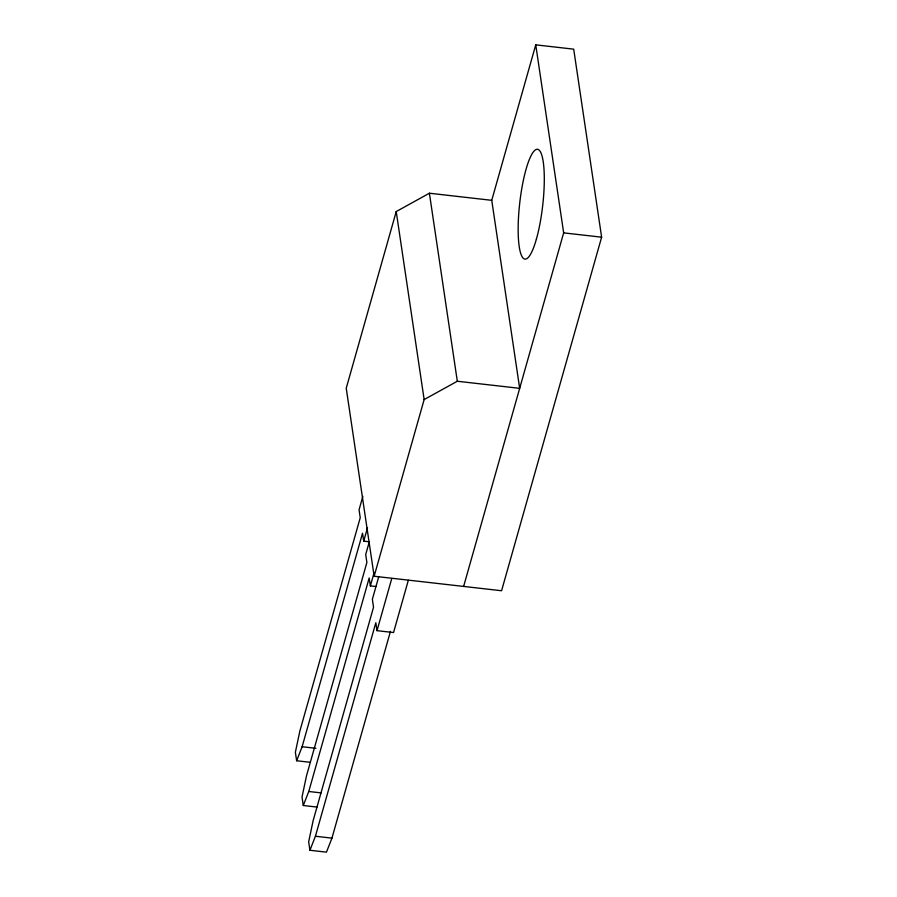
<?xml version="1.0" encoding="UTF-8"?>
<svg xmlns="http://www.w3.org/2000/svg" width="897" height="897" viewBox="0 0 897 897"><rect width="100%" height="100%" fill="white"/><g stroke="black" fill="none" stroke-linecap="round" stroke-linejoin="round"><path stroke-width="1.35" d="M491.747 200.323L429.394 193.225L396.227 211.557L346.231 388.222L374.15 576.244L501.58 590.742L601.629 237.189L573.699 49.167L535.744 44.85L491.747 200.323L519.677 388.334L457.313 381.247L424.146 399.569L374.15 576.244M362.848 496.389L359.058 509.776L360.235 517.704L299.811 731.234L295.371 752.291L296.638 760.757L310.418 762.315M296.638 760.757L302.121 746.741L362.545 533.21L363.722 541.138L369.228 541.766M363.722 541.138L367.512 527.75M369.115 542.483L365.707 554.537L366.884 562.464L306.46 775.983L302.02 797.052L303.276 805.506L317.056 807.076M303.276 805.506L308.77 791.49L369.183 577.971L370.36 585.898L375.877 586.526M370.36 585.898L374.15 572.51M378.792 576.524L372.356 599.297L373.533 607.224L313.109 820.744L308.669 841.812L309.925 850.266L326.463 852.15L331.946 838.134L390.475 631.32M309.925 850.266L315.419 836.251L375.832 622.731L377.009 630.658L393.548 632.542L408.326 580.303M377.009 630.658L391.787 578.43M463.626 586.425L563.664 232.872L535.744 44.85M563.664 232.872L601.629 237.189M302.121 746.741L315.901 748.3M308.77 791.49L321.171 792.903M315.419 836.251L331.946 838.134M429.394 193.225L457.313 381.247M396.227 211.557L424.146 399.569M536.406 239.062A55.244 11.549 -83.5 0 0 539.019 150.012A55.244 11.549 -83.5 0 0 518.242 223.454A55.244 11.549 -83.5 0 0 536.406 239.062"/></g></svg>
